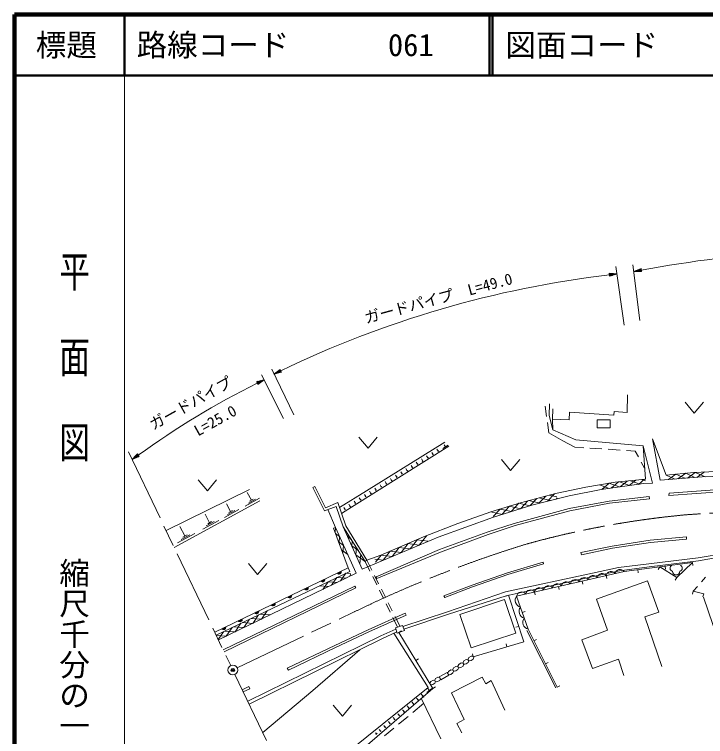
# Model space of a CAD drawing. Units: millimetres, scale not verified. Extents: x 40000 to 680000, y 20000 to 380000.
# Drawn here: x 40000 to 153138, y 261705 to 380000 of the extents above; entities that cross this region are included whole.
import ezdxf
from ezdxf.enums import TextEntityAlignment as Align

# ---------------------------------------------------------------- set-up
doc = ezdxf.new("R2010")
doc.units = ezdxf.units.MM
doc.header["$LTSCALE"] = 1000
doc.header["$PDMODE"] = 32
doc.header["$PDSIZE"] = 500
doc.linetypes.add('CHAIN', pattern=[18.5, 12, -1.5, 3.5, -1.5])
for name, color, linetype, lineweight in [('M-BGD', 7, 'Continuous', 13), ('M-BMK', 2, 'CHAIN', 13), ('M-BMK-SRVR', 3, 'Continuous', 13), ('M-STR-HTXT', 7, 'Continuous', 13), ('M-STR-STRD', 7, 'Continuous', 13), ('M-TTL', 2, 'Continuous', 140), ('M-TTL-BAND', 7, 'Continuous', 13), ('M-TTL-LINE', 7, 'Continuous', 50)]:
    doc.layers.add(name, color=color, linetype=linetype, lineweight=lineweight)
doc.layers.add('M-OTRS', color=6, linetype='Continuous')
doc.layers.add('M-TTL-TXT', color=7, linetype='Continuous')
doc.styles.add('@ＭＳ ゴシック', font='')
doc.styles.add('ＭＳ ゴシック', font='')
doc.styles.get('@ＭＳ ゴシック').set_extended_font_data('@MS Gothic')
doc.styles.get('ＭＳ ゴシック').set_extended_font_data('MS Gothic')

msp = doc.modelspace()

# ---------------------------------------------------------------- linework, layer by layer
at = {"layer": 'M-BGD'}
for p, q in [((149790, 316503), (151290, 314703)), ((151290, 314703), (152790, 316503)), ((127116, 314130), (126882, 315808)), ((128163, 311931), (128095, 313707)), ((127488, 311461), (127254, 313139)), ((129760, 310163), (127488, 311461)), ((96396, 310730), (97896, 308930)), ((97896, 308930), (99396, 310730)), ((131758, 309121), (129760, 310163)), ((109382, 308433), (109170, 308773)), ((110993, 309441), (110145, 308911)), ((110569, 309176), (110357, 309515)), ((133190, 309025), (131758, 309121)), ((136183, 308826), (134188, 308959)), ((139176, 308626), (137181, 308759)), ((107687, 307373), (107475, 307712)), ((108535, 307903), (108322, 308242)), ((108619, 307956), (108450, 307850)), ((109467, 308487), (109298, 308380)), ((141606, 308463), (140174, 308559)), ((142137, 307509), (141606, 308463)), ((105991, 306312), (105779, 306651)), ((106839, 306842), (106627, 307182)), ((106924, 306896), (106754, 306789)), ((107771, 307426), (107602, 307320)), ((119728, 307075), (121228, 305275)), ((121228, 305275), (122728, 307075)), ((143156, 305681), (142624, 306636)), ((104296, 305252), (104083, 305591)), ((104380, 305305), (104211, 305198)), ((105143, 305782), (104931, 306121)), ((105228, 305835), (105059, 305729)), ((106076, 306365), (105906, 306259)), ((102600, 304191), (102388, 304530)), ((102685, 304244), (102515, 304138)), ((103448, 304721), (103236, 305060)), ((103533, 304774), (103363, 304668)), ((146700, 304538), (148095, 303894)), ((147066, 303817), (148293, 304684)), ((148293, 304684), (149738, 304017)), ((148617, 303933), (149887, 304829)), ((149887, 304829), (151381, 304139)), ((150168, 304049), (151466, 304965)), ((151498, 304967), (153059, 304246)), ((151720, 304165), (152967, 305046)), ((70091, 303761), (71591, 301961)), ((71591, 301961), (73091, 303761)), ((100057, 302600), (99844, 302939)), ((100904, 303130), (100692, 303469)), ((100989, 303183), (100820, 303077)), ((101752, 303661), (101540, 304000)), ((101837, 303714), (101667, 303608)), ((135790, 302927), (137334, 302359)), ((136165, 302198), (137367, 303199)), ((137367, 303199), (139021, 302590)), ((137662, 302404), (138882, 303420)), ((139040, 303436), (140707, 302822)), ((139159, 302609), (140304, 303563)), ((140656, 302815), (141726, 303706)), ((140858, 303619), (142394, 303053)), ((142153, 303020), (143148, 303849)), ((142677, 303802), (143304, 303571)), ((64826, 295434), (78501, 302152)), ((78798, 300411), (78117, 301664)), ((98361, 301539), (98149, 301878)), ((99209, 302070), (98997, 302409)), ((99294, 302123), (99124, 302017)), ((100141, 302653), (99972, 302547)), ((80143, 300736), (77793, 299460)), ((79470, 300573), (78295, 299935)), ((79091, 300571), (78504, 300252)), ((96665, 300479), (96453, 300818)), ((96750, 300532), (96581, 300426)), ((97513, 301009), (97301, 301348)), ((97598, 301062), (97428, 300956)), ((98446, 301592), (98276, 301486)), ((124426, 299536), (125514, 300707)), ((125867, 299912), (126968, 301097)), ((125880, 300806), (127755, 300377)), ((127283, 300261), (128421, 301487)), ((127532, 301249), (128811, 300956)), ((128698, 300609), (128873, 300798)), ((66144, 292678), (80192, 300307)), ((75390, 298566), (74699, 299839)), ((94971, 299416), (94754, 299753)), ((95055, 299471), (94887, 299362)), ((95818, 299948), (95605, 300287)), ((95902, 300001), (95733, 299895)), ((119783, 298063), (121066, 299444)), ((121066, 299444), (122851, 299036)), ((121331, 298554), (122595, 299915)), ((122595, 299915), (124354, 299513)), ((122878, 299045), (124060, 300317)), ((124228, 300362), (126027, 299951)), ((71958, 296739), (71206, 298123)), ((76755, 298896), (74370, 297600)), ((76073, 298731), (74880, 298083)), ((75688, 298728), (75092, 298405)), ((91286, 298877), (92579, 295931)), ((94131, 298874), (93914, 299210)), ((94215, 298928), (94046, 298820)), ((118008, 298502), (119845, 298082)), ((118393, 297741), (119537, 298973)), ((119537, 298973), (121348, 298559)), ((73444, 297098), (70848, 295688)), ((67904, 294580), (67080, 296096)), ((72701, 296918), (71403, 296213)), ((72282, 296915), (71634, 296563)), ((92579, 295931), (92501, 295154)), ((93922, 295876), (93927, 295929)), ((93995, 295822), (93922, 295876)), ((69531, 294973), (66688, 293428)), ((68718, 294776), (67296, 294004)), ((68259, 294773), (67548, 294387)), ((92577, 294946), (93236, 294472)), ((94571, 294413), (94616, 294838)), ((107444, 294605), (106276, 293069)), ((93073, 293604), (93894, 293013)), ((93236, 294472), (93133, 293442)), ((95151, 293991), (94571, 294413)), ((95221, 292951), (95305, 293747)), ((105957, 293971), (104801, 292449)), ((107752, 293688), (105858, 293928)), ((107513, 294525), (107314, 294550)), ((93568, 292262), (94551, 291555)), ((93894, 293013), (93765, 291731)), ((96307, 292160), (95221, 292951)), ((95870, 291489), (95994, 292656)), ((102983, 292702), (101851, 291211)), ((104801, 292449), (102944, 292685)), ((104470, 293336), (103326, 291830)), ((106276, 293069), (104401, 293307)), ((94551, 291555), (94547, 291517)), ((97404, 290373), (95870, 291489)), ((96520, 290027), (96683, 291565)), ((100021, 291447), (99127, 290272)), ((101851, 291211), (100012, 291444)), ((101497, 292067), (100375, 290592)), ((103326, 291830), (101487, 292063)), ((78290, 290028), (79790, 288228)), ((79790, 288228), (81290, 290028)), ((97359, 290355), (97372, 290474)), ((97429, 290383), (98200, 288823)), ((97700, 290591), (98504, 288985)), ((100375, 290592), (98983, 290768)), ((151014, 290213), (148444, 287753)), ((151014, 290213), (151078, 289717)), ((72779, 278813), (94650, 289332)), ((142050, 289046), (142115, 288550)), ((145666, 289517), (145398, 289095)), ((145666, 289517), (148444, 287753)), ((146532, 289629), (146596, 289134)), ((91918, 286495), (92786, 287759)), ((92786, 287759), (94288, 287642)), ((93371, 287198), (94230, 288449)), ((94230, 288449), (95043, 288385)), ((94824, 287901), (95087, 288284)), ((98643, 287927), (99307, 286582)), ((98951, 288090), (99622, 286749)), ((136855, 288077), (136967, 287590)), ((148444, 287753), (148176, 287331)), ((148444, 287753), (148176, 287331)), ((152451, 287044), (153107, 287799)), ((89898, 286380), (91432, 286260)), ((90465, 285792), (91342, 287070)), ((91342, 287070), (92860, 286951)), ((129057, 286290), (129169, 285803)), ((132956, 287184), (133068, 286696)), ((151138, 285536), (151794, 286290)), ((99750, 285685), (100414, 284340)), ((100070, 285855), (100741, 284513)), ((125158, 285396), (125270, 284909)), ((151138, 285536), (151006, 285053)), ((151138, 285536), (152839, 285072)), ((120893, 284860), (120417, 284706)), ((152839, 285072), (152707, 284589)), ((152839, 285072), (152707, 284589)), ((155965, 275186), (152781, 284530)), ((100857, 283444), (101521, 282099)), ((101189, 283619), (101860, 282277)), ((79934, 281622), (78999, 280244)), ((81879, 281638), (80222, 281759)), ((81365, 282305), (80439, 280941)), ((123140, 282005), (123613, 282168)), ((78999, 280244), (77309, 280368)), ((78503, 280938), (77559, 279548)), ((80439, 280941), (78766, 281064)), ((101964, 281202), (102734, 279642)), ((102307, 281383), (103111, 279777)), ((75640, 279571), (74678, 278154)), ((77559, 279548), (75853, 279672)), ((77071, 280254), (76118, 278851)), ((122546, 279759), (122070, 279605)), ((74678, 278154), (73038, 278274)), ((74209, 278887), (73350, 277622)), ((76118, 278851), (74396, 278977)), ((102129, 278623), (107705, 269727)), ((102947, 278746), (103374, 279005)), ((102947, 278746), (103374, 279005)), ((108496, 269603), (102947, 278746)), ((123859, 279052), (128619, 269662)), ((120622, 276403), (120482, 276883)), ((125033, 277393), (125479, 277618)), ((114389, 274655), (114262, 274388)), ((114765, 274897), (114389, 274655)), ((115076, 274850), (114765, 274897)), ((115121, 274792), (114981, 275272)), ((115191, 274635), (115076, 274850)), ((115090, 274401), (115191, 274635)), ((105721, 274175), (106149, 274434)), ((112731, 273514), (112604, 273247)), ((113107, 273757), (112731, 273514)), ((113419, 273709), (113107, 273757)), ((113534, 273494), (113419, 273709)), ((113432, 273260), (113534, 273494)), ((113560, 274085), (113433, 273818)), ((113433, 273818), (113510, 273590)), ((113510, 273590), (113742, 273538)), ((113936, 274327), (113560, 274085)), ((113742, 273538), (113927, 273600)), ((113927, 273600), (114261, 273830)), ((114247, 274279), (113936, 274327)), ((114362, 274064), (114247, 274279)), ((114261, 273830), (114362, 274064)), ((114262, 274388), (114338, 274161)), ((114338, 274161), (114570, 274108)), ((114570, 274108), (114755, 274171)), ((114755, 274171), (115090, 274401)), ((126946, 273596), (127392, 273821)), ((111074, 272374), (110947, 272106)), ((110947, 272106), (111023, 271879)), ((111450, 272616), (111074, 272374)), ((111440, 271889), (111775, 272119)), ((111761, 272568), (111450, 272616)), ((111876, 272353), (111761, 272568)), ((111775, 272119), (111876, 272353)), ((111903, 272944), (111776, 272677)), ((111776, 272677), (111852, 272450)), ((111852, 272450), (112084, 272397)), ((112278, 273186), (111903, 272944)), ((112084, 272397), (112269, 272459)), ((112269, 272459), (112604, 272689)), ((112590, 273139), (112278, 273186)), ((112705, 272923), (112590, 273139)), ((112604, 273247), (112681, 273020)), ((112604, 272689), (112705, 272923)), ((112681, 273020), (112913, 272968)), ((112913, 272968), (113098, 273030)), ((113098, 273030), (113432, 273260)), ((108537, 270952), (108147, 270734)), ((108845, 270885), (108537, 270952)), ((108944, 271212), (108801, 270953)), ((108801, 270953), (108863, 270721)), ((109334, 271430), (108944, 271212)), ((109280, 270705), (109628, 270914)), ((109642, 271363), (109334, 271430)), ((109628, 270914), (109744, 271141)), ((109744, 271141), (109642, 271363)), ((111023, 271879), (111256, 271827)), ((111256, 271827), (111440, 271889)), ((108147, 270734), (108004, 270475)), ((108004, 270475), (108066, 270243)), ((108066, 270243), (108294, 270176)), ((108294, 270176), (108483, 270227)), ((108483, 270227), (108831, 270436)), ((108496, 269603), (108923, 269863)), ((108831, 270436), (108947, 270663)), ((108947, 270663), (108845, 270885)), ((108863, 270721), (109091, 270655)), ((109091, 270655), (109280, 270705)), ((128859, 269799), (129305, 270024)), ((106847, 268351), (106590, 268658)), ((108304, 269571), (107537, 268929)), ((107920, 269250), (107664, 269557)), ((105313, 267067), (105057, 267374)), ((106080, 267709), (105823, 268016)), ((106157, 267773), (106003, 267645)), ((106609, 267971), (107060, 268187)), ((106609, 267971), (107060, 268187)), ((109791, 261323), (106609, 267971)), ((106924, 268415), (106770, 268287)), ((92203, 266857), (93703, 265057)), ((93703, 265057), (95203, 266857)), ((104547, 266425), (104290, 266732)), ((104623, 266489), (104470, 266361)), ((105194, 265660), (106993, 267168)), ((105390, 267131), (105237, 267003)), ((103013, 265141), (102756, 265448)), ((102896, 263732), (104428, 265017)), ((103090, 265205), (102937, 265077)), ((103780, 265783), (103523, 266090)), ((103857, 265847), (103703, 265719)), ((101480, 263857), (101223, 264164)), ((101556, 263922), (101403, 263793)), ((102247, 264499), (101990, 264806)), ((102323, 264563), (102170, 264435)), ((99949, 262576), (99692, 262882)), ((100023, 262638), (99875, 262514)), ((100713, 263215), (100456, 263522)), ((100598, 261804), (102130, 263089)), ((100790, 263280), (100636, 263151)), ((99276, 262155), (99130, 262324)), ((99402, 262265), (99149, 262046))]:
    msp.add_line(p, q, dxfattribs=at)
for points in [[(128129, 315381), (128095, 313707), (130810, 313588), (130845, 314852), (138121, 314356), (138172, 314954), (140307, 314817), (140376, 317704)], [(142906, 309338), (131904, 310308), (128163, 311931), (127548, 314305), (127599, 316218)], [(93222, 299229), (97623, 301939), (110442, 309941)], [(144432, 310478), (146700, 304538), (151237, 304953), (154855, 305147), (161422, 305253), (170831, 305165), (179181, 304917), (191855, 304070), (195174, 303894), (196992, 303929), (198351, 304547), (199251, 305359), (199466, 305632)], [(200087, 305414), (199675, 304653), (198934, 304017), (197945, 303399), (197027, 303064), (196604, 303064), (185597, 303708), (176753, 304220), (167177, 304494), (157759, 304414), (152578, 304229), (145729, 303717), (144432, 310478)], [(93562, 298250), (95189, 299300), (111108, 309258)], [(97700, 290591), (94270, 296207), (92938, 300048), (90896, 299196), (89197, 302676), (88844, 302517), (90750, 298668), (92657, 299410), (93828, 296087)], [(73393, 277532), (95951, 288447), (92579, 295931), (92256, 295816), (94650, 289332), (94879, 288759), (73017, 278318)], [(103604, 279717), (110876, 282149), (120416, 285392), (134610, 288464), (138898, 289379), (143867, 290016), (151935, 290989), (156572, 291760)], [(103766, 279288), (111040, 281730), (120502, 284774), (134732, 287915), (139051, 288839), (143929, 289517), (152007, 290491), (156583, 291328)], [(128859, 269799), (124076, 279291), (122204, 284719), (139809, 288754), (151014, 290213)], [(139809, 288754), (122204, 284719), (124076, 279291)], [(146008, 273162), (143198, 281308), (145492, 282081), (143636, 287211), (135310, 284221), (137063, 279117), (132912, 277544), (134627, 272840), (138880, 274361), (139782, 271731)], [(120893, 284860), (123372, 277209), (115121, 274792)], [(78189, 267510), (99974, 278180), (102432, 279309)], [(78419, 267028), (100117, 277709), (102601, 278837)], [(80646, 262375), (88848, 269277), (96520, 275938)], [(120268, 266009), (118025, 270906), (117175, 270339), (116556, 271448), (111555, 268870), (113617, 264513), (112444, 263869), (113231, 262322)], [(107705, 269727), (95151, 259640), (85917, 251360)], [(86584, 249966), (96225, 258987), (108496, 269603)]]:
    msp.add_lwpolyline(points, dxfattribs=at)
for points in [[(135388, 312272), (137540, 312272), (137540, 313588), (135388, 313588)], [(93828, 296087), (96914, 289139), (109363, 294364), (118445, 297638), (124727, 299631), (130790, 301125), (136041, 302181), (142979, 303134), (144436, 303207), (142906, 309338), (143281, 303862), (138316, 303363), (133548, 302540), (128583, 301531), (122822, 299985), (118008, 298502), (112559, 296581), (106964, 294422), (99954, 291408), (97700, 290591), (97429, 290383)], [(114759, 276214), (122059, 278667), (120210, 284170), (112910, 281718)], [(102669, 278647), (103849, 279068), (103526, 279925), (102361, 279509)], [(109817, 271011), (111123, 271737), (110854, 272221), (109548, 271495)]]:
    msp.add_lwpolyline(points, close=True, dxfattribs=at)
for centre, radius, start, end in [((93154, 288672), 354, 214.48174, 16.88692), ((93154, 288672), 283, 216.70578, 14.66288), ((93154, 288672), 212, 220.4521, 10.91655), ((93154, 288672), 142, 228.16383, 3.20482), ((93154, 288672), 100, 238.4815, 352.88716), ((137679, 287942), 816, 35.70832, 170.10836), ((139146, 288278), 816, 35.70832, 170.10836), ((147864, 289296), 536, 116.08703, 255.33416), ((148328, 288777), 600, 180, 0), ((148792, 289296), 536, 284.66584, 63.91297), ((90450, 287372), 354, 214.48174, 16.88692), ((133278, 286933), 816, 35.70832, 170.10836), ((134745, 287269), 816, 35.70832, 170.10836), ((136212, 287605), 816, 35.70832, 170.10836), ((90450, 287372), 283, 216.70578, 14.66288), ((90450, 287372), 212, 220.4521, 10.91655), ((90450, 287372), 142, 228.16383, 3.20482), ((90450, 287372), 100, 238.4815, 352.88716), ((127410, 285588), 816, 35.70832, 170.10836), ((128877, 285924), 816, 35.70832, 170.10836), ((130344, 286260), 816, 35.70832, 170.10836), ((131811, 286597), 816, 35.70832, 170.10836), ((87747, 286072), 354, 214.48174, 16.88692), ((87747, 286072), 283, 216.70578, 14.66288), ((87747, 286072), 212, 220.4521, 10.91655), ((87747, 286072), 142, 228.16383, 3.20482), ((87747, 286072), 100, 238.4815, 352.88716), ((123008, 284579), 816, 35.70832, 170.10836), ((124475, 284915), 816, 35.70832, 170.10836), ((125942, 285252), 816, 35.70832, 170.10836), ((85043, 284771), 354, 214.48174, 16.88692), ((85043, 284771), 283, 216.70578, 14.66288), ((85043, 284771), 212, 220.4521, 10.91655), ((85043, 284771), 142, 228.16383, 3.20482), ((85043, 284771), 100, 238.4815, 352.88716), ((123146, 284032), 1166, 143.85849, 254.20216), ((82340, 283471), 354, 214.48174, 16.88692), ((82340, 283471), 283, 216.70578, 14.66288), ((82340, 283471), 212, 220.4521, 10.91655), ((82340, 283471), 142, 228.16383, 3.20482), ((82340, 283471), 100, 238.4815, 352.88716), ((123770, 282222), 1166, 143.85849, 254.20216), ((79636, 282171), 354, 214.48174, 16.88692), ((79636, 282171), 283, 216.70578, 14.66288), ((79636, 282171), 212, 220.4521, 10.91655), ((79636, 282171), 142, 228.16383, 3.20482), ((79636, 282171), 100, 238.4815, 352.88716), ((76932, 280871), 354, 214.48174, 16.88692), ((76932, 280871), 283, 216.70578, 14.66288), ((76932, 280871), 212, 220.4521, 10.91655), ((76932, 280871), 142, 228.16383, 3.20482), ((76932, 280871), 100, 238.4815, 352.88716), ((124394, 280413), 1166, 143.85849, 254.20216), ((74229, 279570), 354, 214.48174, 16.88692), ((74229, 279570), 283, 216.70578, 14.66288), ((74229, 279570), 212, 220.4521, 10.91655), ((74229, 279570), 142, 228.16383, 3.20482), ((74229, 279570), 100, 238.4815, 352.88716)]:
    msp.add_arc(centre, radius, start, end, dxfattribs=at)
at = {"layer": 'M-BMK'}
for p, q in [((58651, 308337), (75406, 273325)), ((76473, 272949), (95623, 282120)), ((76096, 271882), (87962, 247088))]:
    msp.add_line(p, q, dxfattribs=at)
for centre, radius, start, end in [((168364, 42152), 256546, 89.45901, 94.10886), ((163819, 148831), 149848, 95.29824, 105.40111), ((181031, 106777), 195038, 106.99508, 115.9702)]:
    msp.add_arc(centre, radius, start, end, dxfattribs=at)
at = {"layer": 'M-BMK-SRVR'}
msp.add_circle((75751, 272604), 800, dxfattribs=at)
at = {"layer": 'M-OTRS'}
msp.add_point((75751, 272604), dxfattribs=at)
at = {"layer": 'M-STR-HTXT'}
for p, q in [((139839, 329110), (138476, 338690)), ((142405, 329882), (141252, 338969)), ((141389, 337890), (142573, 338364)), ((142664, 337872), (142573, 338364)), ((138647, 337492), (137377, 337602)), ((137377, 337602), (137432, 337105)), ((137631, 337580), (137382, 337552)), ((137388, 337502), (137885, 337558)), ((138139, 337536), (137393, 337453)), ((137399, 337403), (138393, 337514)), ((138647, 337492), (137404, 337353)), ((137410, 337304), (138404, 337414)), ((138161, 337337), (137415, 337254)), ((137421, 337204), (137918, 337260)), ((137675, 337182), (137426, 337154)), ((138647, 337492), (137432, 337105)), ((141389, 337890), (142618, 338118)), ((141389, 337890), (142664, 337872)), ((142609, 338167), (141626, 337985)), ((142627, 338069), (141644, 337887)), ((141863, 338080), (142600, 338216)), ((141899, 337883), (142637, 338020)), ((142591, 338265), (142099, 338174)), ((142646, 337970), (142154, 337879)), ((142336, 338269), (142582, 338315)), ((142409, 337876), (142655, 337921)), ((85734, 314436), (82110, 321863)), ((82489, 321086), (83500, 321862)), ((83545, 321772), (83096, 321552)), ((83298, 321707), (83523, 321817)), ((83721, 321414), (83500, 321862)), ((84048, 313826), (80460, 320951)), ((82489, 321086), (83611, 321638)), ((82489, 321086), (83721, 321414)), ((83589, 321683), (82692, 321241)), ((83633, 321593), (82736, 321151)), ((82894, 321396), (83567, 321728)), ((82982, 321217), (83655, 321548)), ((83677, 321503), (83229, 321282)), ((83475, 321348), (83699, 321458)), ((80854, 320167), (79622, 319839)), ((79622, 319839), (79843, 319391)), ((79869, 319905), (79644, 319794)), ((79667, 319750), (80115, 319971)), ((80361, 320036), (79689, 319705)), ((79711, 319660), (80608, 320102)), ((80854, 320167), (79733, 319615)), ((79755, 319570), (80652, 320012)), ((80450, 319857), (79777, 319525)), ((79799, 319481), (80248, 319701)), ((80046, 319546), (79821, 319436)), ((80854, 320167), (79843, 319391)), ((59257, 307071), (60117, 308012)), ((59257, 307071), (60265, 307810)), ((59257, 307071), (60413, 307608)), ((60235, 307850), (59429, 307259)), ((60294, 307770), (59488, 307178)), ((59601, 307447), (60206, 307891)), ((59719, 307286), (60324, 307729)), ((60176, 307931), (59773, 307635)), ((59945, 307823), (60147, 307971)), ((60354, 307689), (59950, 307393)), ((60413, 307608), (60117, 308012)), ((60181, 307501), (60383, 307649))]:
    msp.add_line(p, q, dxfattribs=at)
for centre, radius, start, end in [((188675, 82578), 259654, 89.19415, 100.21697), ((157443, 168835), 169701, 96.78143, 115.78931), ((144814, 190334), 144733, 116.72113, 125.7432)]:
    msp.add_arc(centre, radius, start, end, dxfattribs=at)
at = {"layer": 'M-STR-STRD'}
for p, q in [((143898, 301009), (137355, 300261)), ((143945, 300661), (143898, 301009)), ((147161, 301590), (147148, 301196)), ((137355, 300261), (130821, 299041)), ((130821, 299041), (121812, 296611)), ((121812, 296611), (117397, 295169)), ((117397, 295169), (109599, 292329)), ((144102, 293495), (137911, 292569)), ((150037, 294027), (144102, 293495)), ((149999, 294444), (150037, 294027)), ((109599, 292329), (99196, 287881)), ((137911, 292569), (132819, 291458)), ((132819, 291458), (132699, 291860)), ((126630, 289997), (120790, 288233)), ((126553, 290271), (126630, 289997)), ((99196, 287881), (99336, 287579)), ((120790, 288233), (114986, 286212)), ((95707, 286348), (74177, 275893)), ((95869, 286045), (95707, 286348)), ((74336, 275562), (95869, 286045)), ((114986, 286212), (110470, 284466)), ((110470, 284466), (110305, 284748)), ((104108, 281571), (98009, 278842)), ((103970, 281940), (104108, 281571)), ((98009, 278842), (92536, 276296)), ((92536, 276296), (84863, 272593)), ((84863, 272593), (84666, 272920)), ((78353, 269887), (77292, 269385)), ((78353, 269887), (78529, 269512)), ((78529, 269512), (77466, 269020))]:
    msp.add_line(p, q, dxfattribs=at)
for points in [[(147148, 301196), (156197, 301841), (162235, 302002), (170562, 301937), (182259, 301647), (191958, 301022), (196952, 300835), (198641, 301183), (199736, 301789), (200484, 302433), (201167, 303065), (201552, 303587)], [(147161, 301590), (156125, 302214), (161947, 302365), (170205, 302303), (181906, 301964), (191635, 301451), (196610, 301203), (198278, 301451), (199374, 302057), (200122, 302701), (200805, 303333), (201190, 303855)], [(99336, 287579), (109725, 291922), (117536, 294797), (121963, 296260), (130915, 298663), (137417, 299946), (143945, 300661)], [(149999, 294444), (144063, 293878), (137852, 292905), (132699, 291860)], [(126553, 290271), (120704, 288544), (114906, 286505), (110305, 284748)], [(103970, 281940), (97881, 279168), (92424, 276614), (84666, 272920)]]:
    msp.add_lwpolyline(points, dxfattribs=at)
at = {"layer": 'M-TTL'}
for p, q in [((40000, 380000), (40000, 20000)), ((680000, 380000), (40000, 380000))]:
    msp.add_line(p, q, dxfattribs=at)
at = {"layer": 'M-TTL-BAND'}
msp.add_line((58000, 370000), (58000, 20000), dxfattribs=at)
at = {"layer": 'M-TTL-LINE'}
for p, q in [((58000, 380000), (58000, 370000)), ((117750, 380000), (117750, 370000)), ((118250, 380000), (118250, 370000)), ((40000, 370000), (680000, 370000))]:
    msp.add_line(p, q, dxfattribs=at)

# ---------------------------------------------------------------- texts
at = {"layer": 'M-STR-HTXT', "style": 'ＭＳ ゴシック'}
for s, rotation, p in [('ガードパイプ  L=49.0', 15.151, (109788, 332099)), ('ガードパイプ', 29.203, (69547, 315056)), ('L=25.0', 29.203, (73589, 312193))]:
    msp.add_text(s, height=1833, rotation=rotation, dxfattribs=at).set_placement(p, align=Align.BOTTOM_CENTER)
at = {"layer": 'M-TTL-BAND', "style": '@ＭＳ ゴシック', "width": 1.4}
msp.add_text('平  面  図', height=3666, rotation=270, dxfattribs=at).set_placement((49777, 306475), align=Align.MIDDLE_RIGHT)
at = {"layer": 'M-TTL-BAND', "style": '@ＭＳ ゴシック'}
msp.add_text('縮尺千分の一', height=3666, rotation=270, dxfattribs=at).set_placement((49777, 261030), align=Align.MIDDLE_RIGHT)
at = {"layer": 'M-TTL-TXT', "style": 'ＭＳ ゴシック'}
msp.add_text('標題', height=3666, dxfattribs=at).set_placement((48500, 375000), align=Align.MIDDLE_CENTER)
for s, p in [('路線コード', (60000, 375000)), ('061', (101142, 375000)), ('図面コード', (120380, 375000))]:
    msp.add_text(s, height=3666, dxfattribs=at).set_placement(p, align=Align.MIDDLE_LEFT)

doc.saveas('drawing.dxf')
